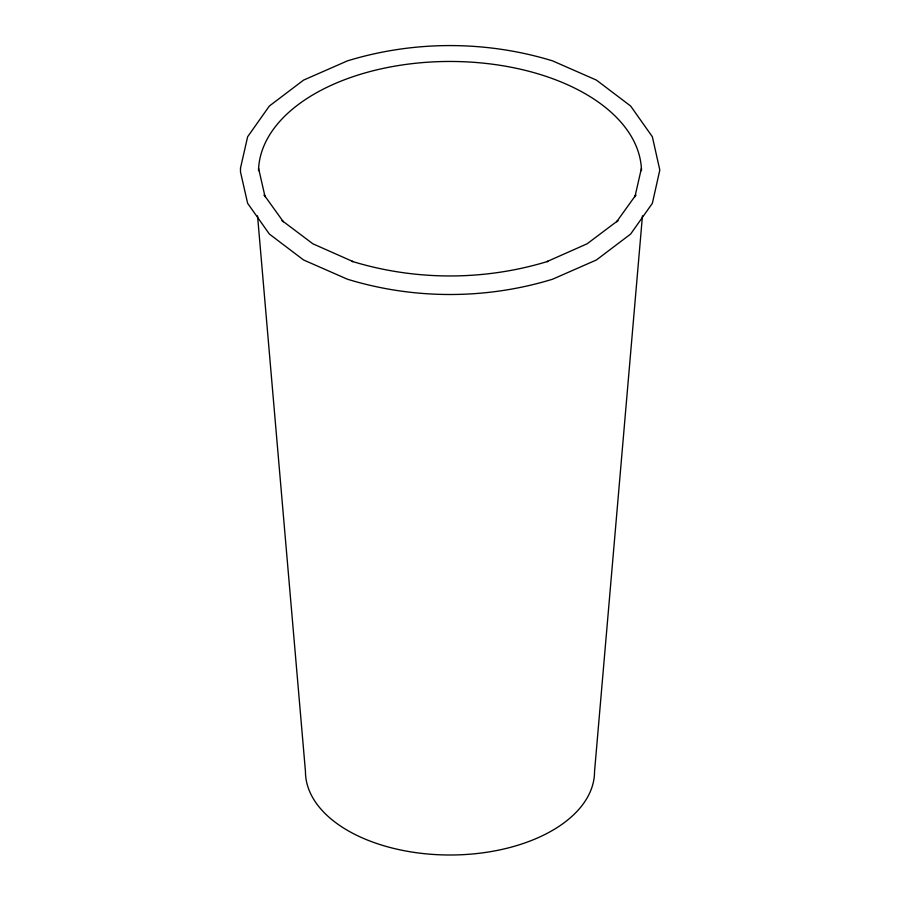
<?xml version="1.0" encoding="UTF-8"?>
<svg xmlns="http://www.w3.org/2000/svg" width="900" height="900" viewBox="0 0 900 900"><rect width="100%" height="100%" fill="white"/><g stroke="black" fill="none" stroke-linecap="round" stroke-linejoin="round"><path stroke-width="1.35" d="M642.454 215.831L594.54 771.548A144.54 83.453 0 0 1 450 855A144.54 83.453 0 0 1 305.46 771.548L257.546 215.831M641.486 168.064L634.961 196.684L635.861 194.985L616.635 221.782L617.918 220.624L587.104 243.81L546.952 261.608L547.92 261.36C484.391 280.822 415.609 280.822 352.08 261.36L353.048 261.608L312.896 243.81L282.082 220.624L283.365 221.782L264.139 194.985L265.039 196.684L258.514 168.064M258.525 170.64A191.486 110.554 0 0 1 450 61.459A191.486 110.554 0 0 1 641.475 170.64M240.502 168.064L240.502 172.013L247.635 203.31L269.37 234.056L303.57 259.965L347.423 279.214C413.966 299.599 486.034 299.599 552.577 279.214L596.43 259.965L630.63 234.056L652.365 203.31L659.812 170.044L652.365 136.766L630.63 106.02L596.43 80.111L552.577 60.874C486.034 40.477 413.966 40.477 347.423 60.874L303.57 80.111L269.37 106.02L247.635 136.766L240.502 168.064"/></g></svg>
